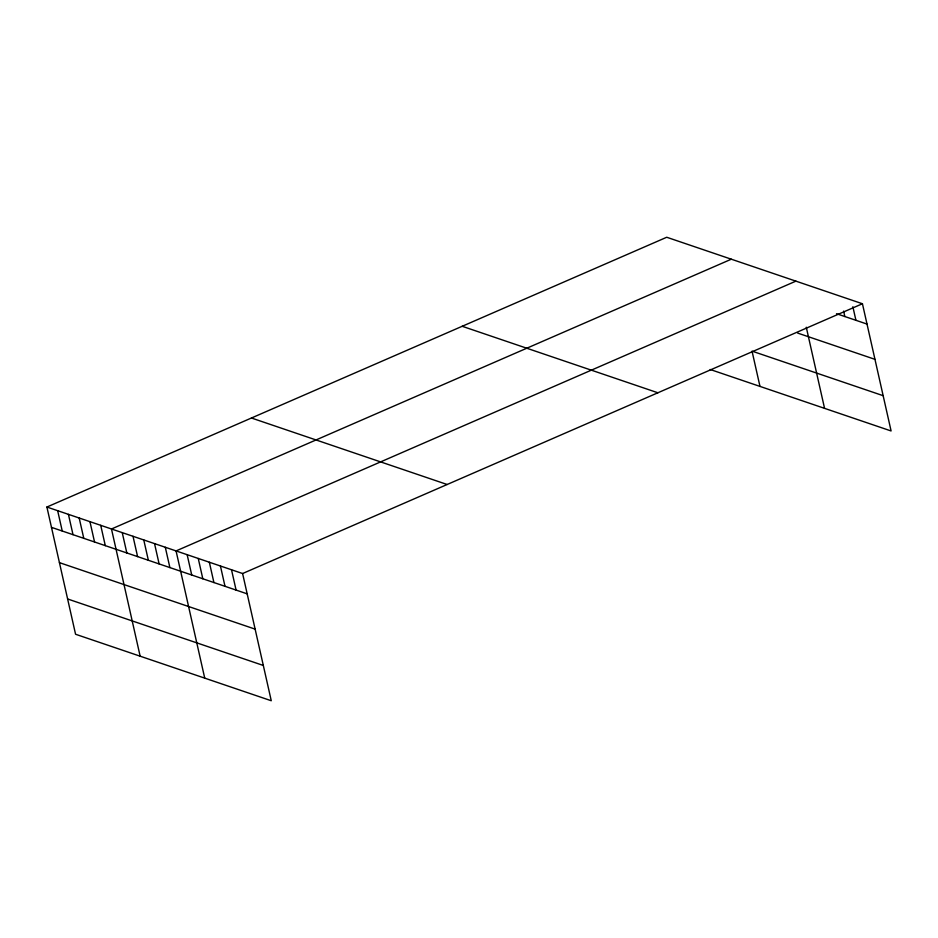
<?xml version="1.0" encoding="UTF-8"?>
<svg xmlns="http://www.w3.org/2000/svg" width="938" height="938" viewBox="0 0 938 938"><rect width="100%" height="100%" fill="white"/><g stroke="black" fill="none" stroke-linecap="round" stroke-linejoin="round"><path stroke-width="1.41" d="M46.9 507.036L242.602 573.528L271.27 700.745L75.568 634.252L46.9 507.036L666.73 237.255L862.432 303.748L891.1 430.964L710.195 369.49M731.312 259.205L111.481 528.985L140.149 656.19M795.893 281.142L176.063 550.923L204.73 678.139M242.602 573.528L862.432 303.748M836.508 313.702L867.005 324.067M797.652 333.072L874.955 359.336M883.15 395.684L752.03 351.129L759.979 386.409M462.188 326.283L657.89 392.776M251.443 418.008L447.145 484.5M51.473 527.355L247.186 593.848M59.422 562.636L255.136 629.128M67.618 598.972L263.32 665.464M852.865 306.749L855.925 320.292M843.614 311.111L844.833 316.528M806.281 327.233L824.561 408.347M231.51 569.765L236.095 590.084M220.43 566.001L225.003 586.309M209.338 562.225L213.911 582.545M198.246 558.462L202.819 578.781M187.154 554.698L191.727 575.006M165.299 547.264L169.884 567.584M154.536 543.618L159.12 563.926M143.772 539.96L148.356 560.267M133.008 536.302L137.593 556.609M122.245 532.643L126.829 552.951M100.718 525.327L105.302 545.646M89.954 521.669L94.539 541.988M79.191 518.011L83.775 538.33M68.427 514.352L73.012 534.672M57.664 510.694L62.236 531.014"/></g></svg>
